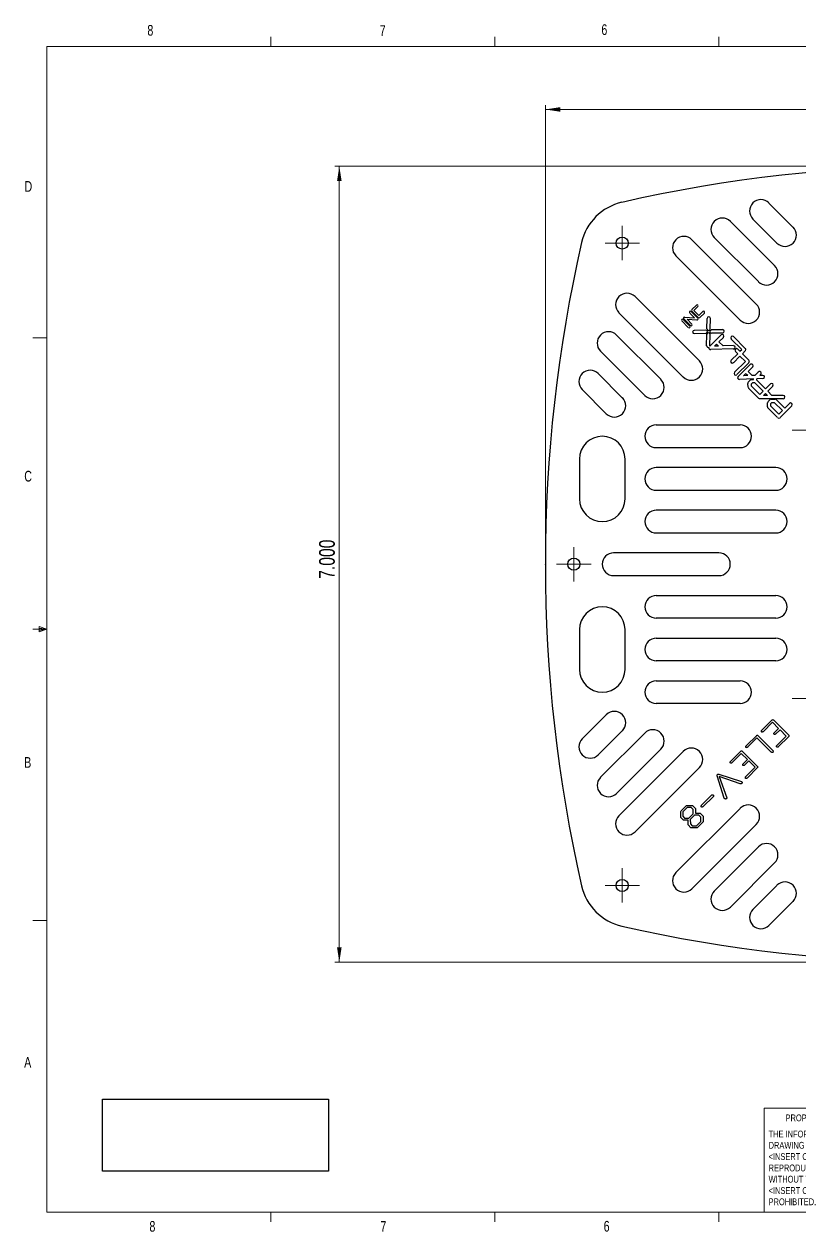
# Model space of a CAD drawing. Header units: inches. Extents: x 0.4 to 16.6, y 0.2 to 10.8.
# Drawn here: x 0.43 to 7.24, y 0.22 to 10.84 of the extents above; entities that cross this region are included whole.
import ezdxf

# ---------------------------------------------------------------- set-up
doc = ezdxf.new("R2010")
doc.units = ezdxf.units.IN
doc.header["$MEASUREMENT"] = 0
doc.header["$PDSIZE"] = -1
doc.styles.add('SLDTEXTSTYLE1', font='TXT', dxfattribs={"width": 0.75})
doc.dimstyles.new('SLDDIMSTYLE0', dxfattribs={"dimtxt": 0.137795, "dimasz": 0.13, "dimexe": 0, "dimexo": 0.0625, "dimgap": 0.034449, "dimtad": 2, "dimrnd": 1e-09, "dimzin": 4, "dimdsep": 46, "dimtxsty": 'SLDTEXTSTYLE1', "dimsah": 1, "dimcen": 0.09, "dimadec": 0, "dimazin": 0, "dimtfac": 1, "dimtofl": 0, "dimtmove": 0, "dimatfit": 3, "dimfxl": 1, "dimtolj": 1, "dimtzin": 12, "dimarcsym": 0})
picture_1 = doc.add_image_def('image1.bmp', size_in_pixel=(311, 99))

# ---------------------------------------------------------------- blocks, each defined once
blk = doc.blocks.new('SW_NOTE_0')
at = {"color": 0, "linetype": 'Continuous', "lineweight": 0, "char_height": 0.06, "attachment_point": 1, "style": 'SLDTEXTSTYLE1'}
for s, insert in [('THE INFORMATION CONTAINED IN THIS', (0, 0.077)), ('DRAWING IS THE SOLE PROPERTY OF', (0, -0.022)), ('<INSERT COMPANY NAME HERE>.  ANY ', (0, -0.121)), ('REPRODUCTION IN PART OR AS A WHOLE', (0, -0.221)), ('WITHOUT THE WRITTEN PERMISSION OF', (0, -0.32)), ('<INSERT COMPANY NAME HERE> IS ', (0, -0.42)), ('PROHIBITED.', (0, -0.519))]:
    blk.add_mtext(s, dxfattribs=dict(at, insert=insert))
blk = doc.blocks.new('*D4')
at = {"color": 7, "linetype": 'Continuous', "lineweight": 0}
for p, q in [((5.007, 6.128), (5.007, 10.127)), ((12.007, 6.128), (12.007, 10.127)), ((5.007, 10.088), (12.007, 10.088))]:
    blk.add_line(p, q, dxfattribs=at)
for points in [[(5.007, 10.088), (5.137, 10.068), (5.137, 10.108)], [(12.007, 10.088), (11.877, 10.108), (11.877, 10.068)]]:
    blk.add_solid(points, dxfattribs=at)
at = {"color": 7, "linetype": 'Continuous', "lineweight": 0, "insert": (8.175, 10.266), "char_height": 0.1378, "attachment_point": 1, "style": 'SLDTEXTSTYLE1'}
blk.add_mtext('7.000', dxfattribs=at)
blk = doc.blocks.new('*D5')
at = {"color": 7, "linetype": 'Continuous', "lineweight": 0}
for p, q in [((8.467, 9.589), (3.156, 9.589)), ((3.196, 9.589), (3.196, 2.589)), ((8.467, 2.589), (3.156, 2.589))]:
    blk.add_line(p, q, dxfattribs=at)
for points in [[(3.196, 9.589), (3.176, 9.459), (3.216, 9.459)], [(3.196, 2.589), (3.216, 2.719), (3.176, 2.719)]]:
    blk.add_solid(points, dxfattribs=at)
at = {"color": 7, "linetype": 'Continuous', "lineweight": 0, "insert": (3.018, 5.96), "char_height": 0.1378, "attachment_point": 1, "rotation": 90, "style": 'SLDTEXTSTYLE1'}
blk.add_mtext('7.000', dxfattribs=at)
blk = doc.blocks.new('SW_CENTERMARKSYMBOL_1')
at = {"color": 0, "linetype": 'Continuous', "lineweight": 0}
for p, q in [((0, 0.098), (0, 0.151)), ((-0.098, 0), (-0.151, 0)), ((0, 0), (-0.098, 0)), ((0, 0), (0, 0.098)), ((0, 0), (0, -0.098)), ((0, 0), (0.098, 0)), ((0.098, 0), (0.151, 0)), ((0, -0.098), (0, -0.151))]:
    blk.add_line(p, q, dxfattribs=at)
blk = doc.blocks.new('SW_CENTERMARKSYMBOL_3')
at = {"color": 0, "linetype": 'Continuous', "lineweight": 0}
for p, q in [((0, 0.098), (0, 0.151)), ((-0.098, 0), (-0.151, 0)), ((0, 0), (-0.098, 0)), ((0, 0), (0, 0.098)), ((0, 0), (0, -0.098)), ((0, 0), (0.098, 0)), ((0.098, 0), (0.151, 0)), ((0, -0.098), (0, -0.151))]:
    blk.add_line(p, q, dxfattribs=at)
blk = doc.blocks.new('SW_CENTERMARKSYMBOL_4')
at = {"color": 0, "linetype": 'Continuous', "lineweight": 0}
for p, q in [((0, 0.098), (0, 0.151)), ((-0.098, 0), (-0.151, 0)), ((0, 0), (-0.098, 0)), ((0, 0), (0, 0.098)), ((0, 0), (0, -0.098)), ((0, 0), (0.098, 0)), ((0.098, 0), (0.151, 0)), ((0, -0.098), (0, -0.151))]:
    blk.add_line(p, q, dxfattribs=at)
blk = doc.blocks.new('SW_CENTERMARKSYMBOL_7')
at = {"color": 0, "linetype": 'Continuous', "lineweight": 0}
for p, q in [((0, 0.098), (0, 0.151)), ((-0.098, 0), (-0.151, 0)), ((0, 0), (-0.098, 0)), ((0, 0), (0, 0.098)), ((0, 0), (0, -0.098)), ((0, 0), (0.098, 0)), ((0.098, 0), (0.151, 0)), ((0, -0.098), (0, -0.151))]:
    blk.add_line(p, q, dxfattribs=at)
blk = doc.blocks.new('SW_CENTERMARKSYMBOL_16')
at = {"color": 0, "linetype": 'Continuous', "lineweight": 0}
for p, q in [((0, 0.098), (0, 0.151)), ((-0.098, 0), (-0.151, 0)), ((0, 0), (-0.098, 0)), ((0, 0), (0, 0.098)), ((0, 0), (0, -0.098)), ((0, 0), (0.098, 0)), ((0.098, 0), (0.151, 0)), ((0, -0.098), (0, -0.151))]:
    blk.add_line(p, q, dxfattribs=at)

msp = doc.modelspace()

# ---------------------------------------------------------------- linework, layer by layer
at = {"color": 7, "linetype": 'Continuous', "lineweight": 0}
for p, q in [((2.595, 10.642), (2.595, 10.727)), ((4.564, 10.642), (4.564, 10.727)), ((6.532, 10.642), (6.532, 10.727)), ((0.626, 10.642), (16.376, 10.642)), ((0.626, 10.642), (0.626, 0.392)), ((0.626, 8.08), (0.501, 8.08)), ((0.559, 5.541), (0.559, 5.494)), ((0.626, 5.517), (0.559, 5.541)), ((0.626, 5.517), (0.559, 5.526)), ((0.626, 5.517), (0.501, 5.517)), ((0.626, 5.517), (0.559, 5.507)), ((0.626, 5.517), (0.559, 5.494)), ((0.626, 2.955), (0.501, 2.955)), ((6.93, 0.392), (6.93, 1.306)), ((8.567, 1.306), (6.93, 1.306)), ((16.376, 0.392), (0.626, 0.392)), ((2.595, 0.392), (2.595, 0.307)), ((4.564, 0.392), (4.564, 0.307)), ((6.532, 0.392), (6.532, 0.307))]:
    msp.add_line(p, q, dxfattribs=at)
at = {"color": 7, "linetype": 'Continuous', "lineweight": 30}
for p, q in [((6.971, 9.265), (7.183, 9.053)), ((6.633, 9.104), (7.022, 8.715)), ((7.042, 8.912), (6.83, 9.124)), ((6.295, 8.942), (6.86, 8.377)), ((6.88, 8.574), (6.491, 8.962)), ((6.719, 8.235), (6.153, 8.801)), ((6.36, 7.877), (5.795, 8.442)), ((5.653, 8.301), (6.219, 7.735)), ((6.317, 8.256), (6.275, 8.298)), ((6.346, 8.252), (6.287, 8.311)), ((6.294, 8.328), (6.334, 8.368)), ((6.351, 8.258), (6.294, 8.315)), ((6.312, 8.321), (6.346, 8.355)), ((6.357, 8.276), (6.312, 8.321)), ((6.357, 8.276), (6.391, 8.31)), ((6.363, 8.258), (6.404, 8.298)), ((6.263, 8.17), (6.205, 8.228)), ((6.276, 8.182), (6.217, 8.241)), ((6.283, 8.189), (6.224, 8.248)), ((6.231, 8.262), (6.317, 8.256)), ((6.295, 8.201), (6.253, 8.243)), ((6.253, 8.243), (6.339, 8.237)), ((6.427, 8.16), (6.429, 8.251)), ((6.456, 8.159), (6.458, 8.25)), ((6.022, 7.715), (5.633, 8.104)), ((6.417, 8.148), (6.315, 8.145)), ((6.416, 8.119), (6.315, 8.116)), ((6.424, 8.01), (6.426, 8.11)), ((6.453, 8.009), (6.455, 8.109)), ((6.453, 8.006), (6.552, 8.105)), ((6.565, 8.151), (6.465, 8.149)), ((6.565, 8.122), (6.466, 8.12)), ((6.532, 8.044), (6.573, 8.084)), ((6.764, 7.987), (6.661, 8.09)), ((6.661, 7.982), (6.458, 7.976)), ((6.494, 8.006), (6.512, 8.023)), ((6.528, 8.007), (6.494, 8.006)), ((6.528, 8.007), (6.512, 8.023)), ((6.568, 8.008), (6.532, 8.044)), ((6.66, 8.011), (6.568, 8.008)), ((6.733, 7.976), (6.64, 8.069)), ((6.717, 7.961), (6.697, 7.981)), ((6.717, 7.961), (6.733, 7.976)), ((6.738, 7.94), (6.764, 7.966)), ((5.491, 7.962), (5.88, 7.574)), ((6.639, 7.882), (6.697, 7.94)), ((6.66, 7.861), (6.717, 7.919)), ((6.67, 7.777), (6.765, 7.872)), ((6.697, 7.94), (6.677, 7.96)), ((6.69, 7.756), (6.796, 7.861)), ((6.765, 7.872), (6.717, 7.919)), ((6.796, 7.882), (6.738, 7.94)), ((5.683, 7.553), (5.471, 7.765)), ((6.81, 7.847), (6.701, 7.74)), ((6.767, 7.764), (6.749, 7.746)), ((6.785, 7.747), (6.767, 7.764)), ((6.829, 7.825), (6.788, 7.784)), ((6.824, 7.748), (6.788, 7.784)), ((6.878, 7.778), (6.847, 7.748)), ((6.898, 7.756), (6.891, 7.749)), ((6.836, 7.718), (6.713, 7.714)), ((6.785, 7.747), (6.749, 7.746)), ((6.789, 7.645), (6.785, 7.678)), ((6.809, 7.71), (6.789, 7.69)), ((6.816, 7.713), (6.836, 7.713)), ((6.829, 7.687), (6.817, 7.675)), ((6.819, 7.655), (6.817, 7.675)), ((6.891, 7.581), (6.819, 7.655)), ((6.847, 7.748), (6.824, 7.748)), ((6.829, 7.687), (6.846, 7.686)), ((6.836, 7.713), (6.836, 7.718)), ((6.921, 7.611), (6.846, 7.686)), ((6.92, 7.721), (6.865, 7.719)), ((6.865, 7.706), (6.865, 7.719)), ((6.941, 7.631), (6.865, 7.706)), ((6.919, 7.749), (6.891, 7.749)), ((6.985, 7.675), (6.941, 7.631)), ((7.007, 7.656), (6.961, 7.61)), ((5.33, 7.624), (5.542, 7.412)), ((6.881, 7.548), (6.793, 7.636)), ((6.921, 7.611), (6.891, 7.581)), ((7.098, 7.544), (6.891, 7.544)), ((6.941, 7.591), (6.925, 7.574)), ((6.958, 7.574), (6.925, 7.574)), ((6.958, 7.574), (6.941, 7.591)), ((6.998, 7.574), (6.961, 7.61)), ((6.992, 7.541), (7.025, 7.541)), ((7.097, 7.574), (6.998, 7.574)), ((6.959, 7.474), (6.959, 7.508)), ((7.048, 7.378), (6.963, 7.464)), ((6.964, 7.519), (6.982, 7.537)), ((6.988, 7.502), (6.998, 7.512)), ((6.988, 7.48), (6.988, 7.502)), ((7.059, 7.409), (6.988, 7.48)), ((6.998, 7.512), (7.019, 7.511)), ((7.09, 7.441), (7.019, 7.511)), ((7.111, 7.461), (7.036, 7.536)), ((7.09, 7.441), (7.059, 7.409)), ((7.173, 7.482), (7.069, 7.378)), ((7.152, 7.503), (7.111, 7.461)), ((6.718, 7.313), (5.981, 7.313)), ((5.307, 7.014), (5.307, 6.664)), ((5.707, 6.664), (5.707, 7.014)), ((5.981, 7.114), (6.718, 7.114)), ((7.032, 6.939), (5.982, 6.939)), ((5.982, 6.739), (7.032, 6.739)), ((7.032, 6.564), (5.982, 6.564)), ((5.982, 6.364), (7.032, 6.364)), ((6.532, 6.189), (5.607, 6.189)), ((5.607, 5.989), (6.532, 5.989)), ((5.982, 5.814), (7.032, 5.814)), ((7.032, 5.614), (5.982, 5.614)), ((5.307, 5.514), (5.307, 5.164)), ((5.707, 5.164), (5.707, 5.514)), ((5.982, 5.439), (7.032, 5.439)), ((7.032, 5.239), (5.982, 5.239)), ((5.981, 5.064), (6.718, 5.064)), ((6.718, 4.864), (5.981, 4.864)), ((5.33, 4.553), (5.542, 4.765)), ((6.91, 4.63), (7.001, 4.721)), ((7.003, 4.699), (6.921, 4.616)), ((7.057, 4.645), (7.003, 4.699)), ((7.01, 4.721), (7.014, 4.717)), ((7.014, 4.717), (7.146, 4.585)), ((5.683, 4.624), (5.471, 4.412)), ((5.491, 4.215), (5.88, 4.604)), ((6.773, 4.493), (6.864, 4.584)), ((6.873, 4.584), (7.009, 4.447)), ((7.02, 4.608), (7.057, 4.645)), ((7.069, 4.633), (7.03, 4.595)), ((7.045, 4.498), (7.124, 4.577)), ((7.146, 4.574), (7.053, 4.483)), ((7.124, 4.577), (7.069, 4.633)), ((6.022, 4.462), (5.633, 4.074)), ((6.866, 4.561), (6.784, 4.479)), ((6.991, 4.436), (6.866, 4.561)), ((5.653, 3.877), (6.219, 4.442)), ((6.636, 4.356), (6.727, 4.447)), ((6.729, 4.424), (6.647, 4.342)), ((6.782, 4.371), (6.729, 4.424)), ((6.736, 4.446), (6.74, 4.442)), ((6.74, 4.442), (6.872, 4.31)), ((6.745, 4.334), (6.782, 4.371)), ((6.794, 4.359), (6.756, 4.321)), ((6.85, 4.303), (6.794, 4.359)), ((6.36, 4.301), (5.795, 3.735)), ((6.771, 4.224), (6.85, 4.303)), ((6.871, 4.3), (6.779, 4.208)), ((6.579, 4.032), (6.516, 4.229)), ((6.53, 4.242), (6.731, 4.177)), ((6.535, 4.223), (6.601, 4.035)), ((6.72, 4.158), (6.535, 4.223)), ((6.725, 4.158), (6.72, 4.158)), ((6.38, 3.969), (6.471, 4.06)), ((6.483, 4.047), (6.391, 3.956)), ((6.719, 3.942), (6.153, 3.377)), ((6.2, 3.92), (6.247, 3.967)), ((6.253, 3.949), (6.215, 3.91)), ((6.247, 3.967), (6.25, 3.967)), ((6.25, 3.967), (6.299, 3.967)), ((6.289, 3.949), (6.253, 3.949)), ((6.307, 3.931), (6.289, 3.949)), ((6.299, 3.967), (6.302, 3.965)), ((6.302, 3.965), (6.325, 3.941)), ((6.306, 3.895), (6.307, 3.931)), ((6.325, 3.941), (6.327, 3.938)), ((6.327, 3.938), (6.326, 3.9)), ((6.196, 3.915), (6.2, 3.92)), ((6.196, 3.864), (6.196, 3.915)), ((6.197, 3.862), (6.196, 3.864)), ((6.22, 3.838), (6.197, 3.862)), ((6.215, 3.91), (6.214, 3.873)), ((6.214, 3.873), (6.231, 3.857)), ((6.223, 3.837), (6.22, 3.838)), ((6.262, 3.837), (6.223, 3.837)), ((6.231, 3.857), (6.268, 3.857)), ((6.262, 3.798), (6.262, 3.837)), ((6.268, 3.857), (6.306, 3.895)), ((6.318, 3.883), (6.28, 3.845)), ((6.28, 3.845), (6.281, 3.807)), ((6.355, 3.883), (6.318, 3.883)), ((6.326, 3.9), (6.364, 3.901)), ((6.336, 3.789), (6.374, 3.827)), ((6.374, 3.864), (6.355, 3.883)), ((6.364, 3.901), (6.367, 3.899)), ((6.367, 3.899), (6.393, 3.874)), ((6.374, 3.827), (6.374, 3.864)), ((6.393, 3.874), (6.393, 3.871)), ((6.393, 3.871), (6.393, 3.823)), ((6.263, 3.796), (6.262, 3.798)), ((6.286, 3.772), (6.263, 3.796)), ((6.281, 3.807), (6.298, 3.789)), ((6.289, 3.771), (6.286, 3.772)), ((6.337, 3.77), (6.289, 3.771)), ((6.295, 3.235), (6.86, 3.801)), ((6.298, 3.789), (6.336, 3.789)), ((6.342, 3.771), (6.337, 3.77)), ((6.391, 3.82), (6.342, 3.771)), ((6.393, 3.823), (6.391, 3.82)), ((6.88, 3.604), (6.491, 3.215)), ((6.633, 3.074), (7.022, 3.462)), ((7.042, 3.265), (6.83, 3.053)), ((6.971, 2.912), (7.183, 3.124))]:
    msp.add_line(p, q, dxfattribs=at)
for centre in [(5.682, 8.913), (5.257, 6.089), (5.682, 3.264)]:
    msp.add_circle(centre, 0.053, dxfattribs=at)
for centre, radius, start, end in [((8.507, -3.148), 12.737, 77.1696, 102.8304), ((5.783, 8.813), 0.47, 102.8304, 167.1696), ((6.901, 9.195), 0.1, 45, 225), ((6.562, 9.033), 0.1, 45, 225), ((7.113, 8.983), 0.1, 225, 45), ((6.224, 8.872), 0.1, 45, 225), ((17.744, 6.089), 12.737, 167.1696, 192.8304), ((6.951, 8.644), 0.1, 225, 45), ((5.724, 8.372), 0.1, 45, 225), ((6.281, 8.305), 0.00878, 45, 225), ((6.3, 8.321), 0.00878, 135, 225), ((6.34, 8.362), 0.00878, 315, 135), ((6.398, 8.304), 0.00878, 315, 135), ((6.79, 8.306), 0.1, 225, 45), ((6.211, 8.235), 0.00878, 45, 225), ((6.23, 8.254), 0.00878, 85.9915, 225), ((6.27, 8.176), 0.00878, 225, 45), ((6.289, 8.195), 0.00878, 225, 45), ((6.34, 8.246), 0.00878, 265.9915, 45), ((6.357, 8.264), 0.00878, 225, 315), ((6.443, 8.25), 0.0146, 358.9145, 178.9145), ((5.562, 8.033), 0.1, 45, 225), ((6.315, 8.131), 0.0146, 91.3288, 271.3288), ((6.417, 8.133), 0.0146, 268.9145, 88.9145), ((6.441, 8.109), 0.0146, 358.9145, 178.9145), ((6.442, 8.159), 0.0146, 178.9145, 358.9145), ((6.467, 8.134), 0.0147, 97.5006, 265.1571), ((6.562, 8.095), 0.0147, 315, 135), ((6.565, 8.137), 0.0146, 271.3288, 91.3288), ((6.65, 8.08), 0.0146, 45, 225), ((6.439, 8.009), 0.0146, 178.9145, 292.7002), ((6.458, 7.99), 0.0146, 156.9212, 271.7311), ((6.439, 8.009), 0.0146, 346.7424, 358.9145), ((6.661, 7.996), 0.0146, 271.7311, 91.7311), ((6.687, 7.97), 0.0146, 45, 225), ((6.754, 7.976), 0.0146, 315, 45), ((6.29, 7.806), 0.1, 225, 45), ((6.649, 7.872), 0.0146, 135, 315), ((6.786, 7.872), 0.0146, 315, 45), ((5.401, 7.695), 0.1, 45, 225), ((6.68, 7.766), 0.0146, 135, 315), ((6.818, 7.835), 0.0146, 317.3023, 124.2167), ((6.889, 7.768), 0.0151, 308.854, 137.8917), ((5.951, 7.644), 0.1, 225, 45), ((6.711, 7.729), 0.0152, 134.4163, 277.2853), ((6.8, 7.68), 0.0152, 134.9837, 187.1037), ((6.816, 7.704), 0.00895, 90.1229, 134.9837), ((6.919, 7.735), 0.014, 271.4966, 91.4966), ((6.995, 7.665), 0.0145, 322.8456, 135), ((5.613, 7.483), 0.1, 225, 45), ((6.804, 7.646), 0.0149, 187.1171, 225.8028), ((6.891, 7.559), 0.0142, 225.8017, 272.1102), ((6.992, 7.526), 0.0146, 89.3316, 135), ((7.025, 7.526), 0.0146, 45, 89.3316), ((7.098, 7.559), 0.0148, 271.8056, 91.8056), ((6.974, 7.508), 0.0147, 128.5864, 179.4592), ((6.973, 7.474), 0.0147, 179.4592, 225), ((7.162, 7.492), 0.0147, 315, 135), ((7.059, 7.388), 0.0147, 225, 315), ((5.981, 7.214), 0.0998, 90, 270), ((6.718, 7.214), 0.0998, 270, 90), ((5.507, 7.014), 0.2, 360, 180), ((5.982, 6.839), 0.1, 90, 270), ((7.032, 6.839), 0.1, 270, 90), ((5.507, 6.664), 0.2, 180, 0), ((5.982, 6.464), 0.1, 90, 270), ((7.032, 6.464), 0.1, 270, 90), ((5.607, 6.089), 0.1, 90, 270), ((6.532, 6.089), 0.1, 270, 90), ((5.982, 5.714), 0.1, 90, 270), ((7.032, 5.714), 0.1, 270, 90), ((5.507, 5.514), 0.2, 360, 180), ((5.982, 5.339), 0.1, 90, 270), ((7.032, 5.339), 0.1, 270, 90), ((5.507, 5.164), 0.2, 180, 0), ((5.981, 4.964), 0.0998, 90, 270), ((6.718, 4.964), 0.0998, 270, 90), ((5.613, 4.695), 0.1, 315, 135), ((5.951, 4.533), 0.1, 315, 135), ((5.401, 4.483), 0.1, 135, 315), ((6.29, 4.372), 0.1, 315, 135), ((5.562, 4.144), 0.1, 135, 315), ((6.79, 3.872), 0.1, 315, 135), ((5.724, 3.806), 0.1, 135, 315), ((6.951, 3.533), 0.1, 315, 135), ((6.224, 3.306), 0.1, 135, 315), ((7.113, 3.195), 0.1, 315, 135), ((5.783, 3.365), 0.47, 192.8304, 257.1696), ((6.562, 3.144), 0.1, 135, 315), ((6.901, 2.983), 0.1, 135, 315), ((8.507, 15.326), 12.737, 257.1696, 282.8304)]:
    msp.add_arc(centre, radius, start, end, dxfattribs=at)
for points, knots in [([(7.001, 4.721), (7.002, 4.721), (7.003, 4.722), (7.006, 4.722), (7.008, 4.722), (7.009, 4.721), (7.01, 4.721)], [0, 0, 0, 0, 0.265303, 0.514951, 0.752827, 1, 1, 1, 1]), ([(6.864, 4.584), (6.865, 4.584), (6.866, 4.585), (6.869, 4.585), (6.871, 4.585), (6.872, 4.584), (6.873, 4.584)], [0, 0, 0, 0, 0.265303, 0.514951, 0.752827, 1, 1, 1, 1]), ([(6.907, 4.615), (6.907, 4.615), (6.906, 4.615), (6.906, 4.617), (6.905, 4.618), (6.905, 4.62), (6.905, 4.622), (6.906, 4.625), (6.908, 4.627), (6.909, 4.629), (6.91, 4.63)], [0, 0, 0, 0, 0.059269, 0.133379, 0.224367, 0.333328, 0.457594, 0.60448, 0.783961, 1, 1, 1, 1]), ([(6.921, 4.616), (6.92, 4.616), (6.919, 4.615), (6.917, 4.614), (6.915, 4.613), (6.913, 4.613), (6.911, 4.612), (6.91, 4.613), (6.908, 4.613), (6.907, 4.614), (6.907, 4.615)], [0, 0, 0, 0, 0.171462, 0.323633, 0.459634, 0.578928, 0.688276, 0.790063, 0.892213, 1, 1, 1, 1]), ([(7.017, 4.594), (7.017, 4.594), (7.016, 4.596), (7.015, 4.598), (7.015, 4.601), (7.016, 4.603), (7.018, 4.606), (7.019, 4.607), (7.02, 4.608)], [0, 0, 0, 0, 0.142403, 0.325078, 0.439681, 0.584643, 0.770314, 1, 1, 1, 1]), ([(7.03, 4.595), (7.03, 4.595), (7.028, 4.594), (7.026, 4.593), (7.024, 4.592), (7.023, 4.592), (7.021, 4.592), (7.02, 4.592), (7.018, 4.593), (7.018, 4.593), (7.017, 4.594)], [0, 0, 0, 0, 0.176675, 0.332994, 0.474231, 0.597893, 0.706152, 0.808036, 0.903656, 1, 1, 1, 1]), ([(7.146, 4.585), (7.147, 4.584), (7.147, 4.582), (7.148, 4.58), (7.147, 4.577), (7.146, 4.575), (7.146, 4.574)], [0, 0, 0, 0, 0.235524, 0.466772, 0.716193, 1, 1, 1, 1]), ([(6.77, 4.477), (6.77, 4.478), (6.769, 4.478), (6.769, 4.48), (6.768, 4.481), (6.768, 4.483), (6.768, 4.485), (6.769, 4.488), (6.771, 4.49), (6.772, 4.492), (6.773, 4.493)], [0, 0, 0, 0, 0.059269, 0.133379, 0.224367, 0.333328, 0.457594, 0.60448, 0.783961, 1, 1, 1, 1]), ([(6.774, 4.476), (6.773, 4.476), (6.772, 4.476), (6.771, 4.477), (6.77, 4.477)], [0, 0, 0, 0, 0.500943, 1, 1, 1, 1]), ([(6.784, 4.479), (6.783, 4.479), (6.781, 4.477), (6.779, 4.476), (6.776, 4.475), (6.775, 4.476), (6.774, 4.476)], [0, 0, 0, 0, 0.327031, 0.595179, 0.812599, 1, 1, 1, 1]), ([(7.041, 4.48), (7.041, 4.481), (7.04, 4.482), (7.039, 4.483), (7.039, 4.485), (7.038, 4.487), (7.039, 4.49), (7.04, 4.492), (7.042, 4.495), (7.044, 4.497), (7.045, 4.498)], [0, 0, 0, 0, 0.08647, 0.173504, 0.266523, 0.366294, 0.47978, 0.620355, 0.792137, 1, 1, 1, 1]), ([(7.053, 4.483), (7.053, 4.482), (7.052, 4.481), (7.05, 4.48), (7.048, 4.48), (7.047, 4.479), (7.045, 4.479), (7.044, 4.479), (7.042, 4.48), (7.042, 4.48), (7.041, 4.48)], [0, 0, 0, 0, 0.166052, 0.316682, 0.449569, 0.570581, 0.682342, 0.788433, 0.893909, 1, 1, 1, 1]), ([(6.633, 4.34), (6.633, 4.341), (6.632, 4.341), (6.632, 4.342), (6.631, 4.344), (6.631, 4.346), (6.631, 4.348), (6.632, 4.35), (6.634, 4.353), (6.635, 4.355), (6.636, 4.356)], [0, 0, 0, 0, 0.059269, 0.133379, 0.224367, 0.333328, 0.457594, 0.60448, 0.783961, 1, 1, 1, 1]), ([(6.727, 4.447), (6.728, 4.447), (6.729, 4.447), (6.731, 4.448), (6.734, 4.447), (6.735, 4.447), (6.736, 4.446)], [0, 0, 0, 0, 0.265303, 0.514951, 0.752827, 1, 1, 1, 1]), ([(6.999, 4.432), (6.999, 4.432), (6.997, 4.433), (6.995, 4.433), (6.993, 4.435), (6.992, 4.436), (6.991, 4.436)], [0, 0, 0, 0, 0.230996, 0.465911, 0.719315, 1, 1, 1, 1]), ([(7.009, 4.438), (7.008, 4.437), (7.006, 4.435), (7.004, 4.434), (7.002, 4.433), (7, 4.433), (6.999, 4.432)], [0, 0, 0, 0, 0.301194, 0.561474, 0.793157, 1, 1, 1, 1]), ([(7.009, 4.447), (7.01, 4.446), (7.01, 4.445), (7.011, 4.442), (7.01, 4.44), (7.009, 4.438), (7.009, 4.438)], [0, 0, 0, 0, 0.26648, 0.504594, 0.742456, 1, 1, 1, 1]), ([(6.647, 4.342), (6.646, 4.342), (6.644, 4.341), (6.642, 4.339), (6.641, 4.339), (6.639, 4.338), (6.637, 4.338), (6.635, 4.339), (6.634, 4.339), (6.633, 4.34), (6.633, 4.34)], [0, 0, 0, 0, 0.1714623, 0.3236326, 0.4596337, 0.5789284, 0.6882763, 0.7900635, 0.8922133, 1, 1, 1, 1]), ([(6.743, 4.319), (6.743, 4.32), (6.742, 4.321), (6.741, 4.324), (6.741, 4.326), (6.742, 4.329), (6.743, 4.331), (6.745, 4.333), (6.745, 4.334)], [0, 0, 0, 0, 0.142403, 0.325078, 0.439681, 0.584643, 0.770314, 1, 1, 1, 1]), ([(6.756, 4.321), (6.755, 4.32), (6.754, 4.32), (6.752, 4.319), (6.75, 4.318), (6.748, 4.318), (6.747, 4.318), (6.745, 4.318), (6.744, 4.318), (6.743, 4.319), (6.743, 4.319)], [0, 0, 0, 0, 0.176675, 0.332994, 0.474231, 0.597893, 0.706152, 0.808036, 0.903656, 1, 1, 1, 1]), ([(6.872, 4.31), (6.872, 4.309), (6.873, 4.308), (6.873, 4.305), (6.873, 4.303), (6.872, 4.301), (6.871, 4.3)], [0, 0, 0, 0, 0.235524, 0.466772, 0.716193, 1, 1, 1, 1]), ([(6.516, 4.229), (6.516, 4.23), (6.515, 4.232), (6.516, 4.234), (6.518, 4.237), (6.519, 4.239), (6.52, 4.24)], [0, 0, 0, 0, 0.202141, 0.421533, 0.684837, 1, 1, 1, 1]), ([(6.52, 4.24), (6.521, 4.241), (6.522, 4.242), (6.525, 4.243), (6.528, 4.243), (6.529, 4.243), (6.53, 4.242)], [0, 0, 0, 0, 0.261812, 0.501527, 0.739145, 1, 1, 1, 1]), ([(6.733, 4.162), (6.732, 4.161), (6.731, 4.16), (6.729, 4.159), (6.727, 4.158), (6.725, 4.158), (6.725, 4.158)], [0, 0, 0, 0, 0.294199, 0.551949, 0.784714, 1, 1, 1, 1]), ([(6.731, 4.177), (6.731, 4.176), (6.732, 4.176), (6.733, 4.175), (6.733, 4.175)], [0, 0, 0, 0, 0.463782, 1, 1, 1, 1]), ([(6.733, 4.175), (6.734, 4.174), (6.735, 4.173), (6.736, 4.172), (6.736, 4.17), (6.737, 4.168), (6.736, 4.167), (6.736, 4.165), (6.735, 4.163), (6.734, 4.162), (6.733, 4.162)], [0, 0, 0, 0, 0.144683, 0.272029, 0.388182, 0.49639, 0.607124, 0.724142, 0.853641, 1, 1, 1, 1]), ([(6.767, 4.206), (6.767, 4.207), (6.766, 4.207), (6.765, 4.209), (6.765, 4.211), (6.764, 4.213), (6.765, 4.215), (6.766, 4.218), (6.768, 4.221), (6.77, 4.223), (6.771, 4.224)], [0, 0, 0, 0, 0.08647, 0.173504, 0.266523, 0.366294, 0.47978, 0.620355, 0.792137, 1, 1, 1, 1]), ([(6.779, 4.208), (6.779, 4.208), (6.777, 4.207), (6.776, 4.206), (6.774, 4.205), (6.772, 4.205), (6.771, 4.205), (6.769, 4.205), (6.768, 4.205), (6.767, 4.206), (6.767, 4.206)], [0, 0, 0, 0, 0.166052, 0.316682, 0.449569, 0.570581, 0.682342, 0.788433, 0.893909, 1, 1, 1, 1]), ([(6.471, 4.06), (6.472, 4.06), (6.473, 4.061), (6.475, 4.061), (6.477, 4.061), (6.479, 4.061), (6.479, 4.061)], [0, 0, 0, 0, 0.264117, 0.509372, 0.751341, 1, 1, 1, 1]), ([(6.479, 4.061), (6.48, 4.061), (6.481, 4.06), (6.482, 4.059), (6.482, 4.059)], [0, 0, 0, 0, 0.46546, 1, 1, 1, 1]), ([(6.482, 4.059), (6.483, 4.058), (6.484, 4.057), (6.485, 4.055), (6.485, 4.053), (6.485, 4.052), (6.485, 4.051)], [0, 0, 0, 0, 0.263739, 0.510593, 0.746766, 1, 1, 1, 1]), ([(6.485, 4.051), (6.485, 4.051), (6.484, 4.049), (6.483, 4.048), (6.483, 4.047)], [0, 0, 0, 0, 0.405568, 1, 1, 1, 1]), ([(6.378, 3.955), (6.378, 3.955), (6.378, 3.955), (6.377, 3.956), (6.377, 3.957), (6.376, 3.959), (6.376, 3.961), (6.377, 3.963), (6.378, 3.966), (6.379, 3.968), (6.38, 3.969)], [0, 0, 0, 0, 0.044052, 0.106621, 0.187177, 0.288349, 0.407352, 0.557321, 0.752225, 1, 1, 1, 1]), ([(6.381, 3.953), (6.381, 3.953), (6.379, 3.954), (6.379, 3.954), (6.378, 3.955)], [0, 0, 0, 0, 0.4710443, 1, 1, 1, 1]), ([(6.391, 3.956), (6.39, 3.955), (6.388, 3.954), (6.385, 3.953), (6.383, 3.952), (6.382, 3.953), (6.381, 3.953)], [0, 0, 0, 0, 0.336608, 0.609489, 0.825624, 1, 1, 1, 1]), ([(6.582, 4.025), (6.582, 4.025), (6.582, 4.026), (6.581, 4.028), (6.58, 4.029), (6.58, 4.031), (6.579, 4.032)], [0, 0, 0, 0, 0.121806, 0.32542, 0.620195, 1, 1, 1, 1]), ([(6.587, 4.028), (6.587, 4.028), (6.587, 4.027), (6.586, 4.027), (6.584, 4.026), (6.583, 4.026), (6.582, 4.025)], [0, 0, 0, 0, 0.064801, 0.241674, 0.560783, 1, 1, 1, 1]), ([(6.598, 4.027), (6.597, 4.026), (6.596, 4.025), (6.594, 4.024), (6.593, 4.024), (6.591, 4.024), (6.59, 4.024), (6.589, 4.025), (6.588, 4.026), (6.588, 4.027), (6.587, 4.028)], [0, 0, 0, 0, 0.18153, 0.330473, 0.457801, 0.565112, 0.661382, 0.758691, 0.868779, 1, 1, 1, 1]), ([(6.601, 4.035), (6.601, 4.034), (6.601, 4.033), (6.6, 4.03), (6.599, 4.028), (6.598, 4.027), (6.598, 4.027)], [0, 0, 0, 0, 0.254494, 0.493304, 0.739463, 1, 1, 1, 1])]:
    msp.add_open_spline(points, degree=3, knots=knots, dxfattribs=at)
at = {"color": 7, "linetype": 'Continuous', "lineweight": 0}
msp.add_point((5.007, 6.089), dxfattribs=at)

# ---------------------------------------------------------------- block references
for name, p in [('SW_CENTERMARKSYMBOL_16', (5.682, 8.913)), ('SW_CENTERMARKSYMBOL_3', (7.327, 7.269)), ('SW_CENTERMARKSYMBOL_7', (5.257, 6.089)), ('SW_CENTERMARKSYMBOL_4', (7.327, 4.909)), ('SW_CENTERMARKSYMBOL_1', (5.682, 3.264)), ('SW_NOTE_0', (6.969, 1.031))]:
    msp.add_blockref(name, p, dxfattribs=at)

# ---------------------------------------------------------------- texts
at = {"color": 7, "linetype": 'Continuous', "lineweight": 0, "attachment_point": 1, "style": 'SLDTEXTSTYLE1'}
for s, insert, char_height in [('8', (1.509, 10.831), 0.0938), ('6', (5.499, 10.837), 0.0938), ('7', (3.551, 10.829), 0.0938), ('D', (0.429, 9.458), 0.0938), ('C', (0.427, 6.91), 0.0938), ('B', (0.426, 4.393), 0.0938), ('A', (0.426, 1.756), 0.0938), ('PROPRIETARY AND CONFIDENTIAL', (7.118, 1.25), 0.06), ('8', (1.527, 0.313), 0.0938), ('7', (3.557, 0.313), 0.0938), ('6', (5.519, 0.314), 0.0938)]:
    msp.add_mtext(s, dxfattribs=dict(at, insert=insert, char_height=char_height))

# ---------------------------------------------------------------- dimensions: what is measured, and where the dimension line sits
at = {"color": 7, "linetype": 'Continuous', "lineweight": 0}
dim = msp.add_linear_dim(base=(12.007, 10.088), p1=(5.007, 6.089), p2=(12.007, 6.089), dimstyle='SLDDIMSTYLE0', dxfattribs=at)
dim.commit()
dim.dimension.update_dxf_attribs({"geometry": '*D4', "text_midpoint": (8.404, 10.088), "dimtype": 160})
dim = msp.add_linear_dim(base=(3.196, 2.589), p1=(8.507, 9.589), p2=(8.507, 2.589), angle=90, dimstyle='SLDDIMSTYLE0', dxfattribs=at)
dim.commit()
dim.dimension.update_dxf_attribs({"geometry": '*D5', "text_midpoint": (3.196, 6.189), "dimtype": 160})

# ---------------------------------------------------------------- pictures from other files: only their frames are drawn
image = msp.add_image(picture_1, insert=(1.115, 0.752), size_in_units=(1.985, 0.632))
image.dxf.flags = 7

doc.saveas('drawing.dxf')
